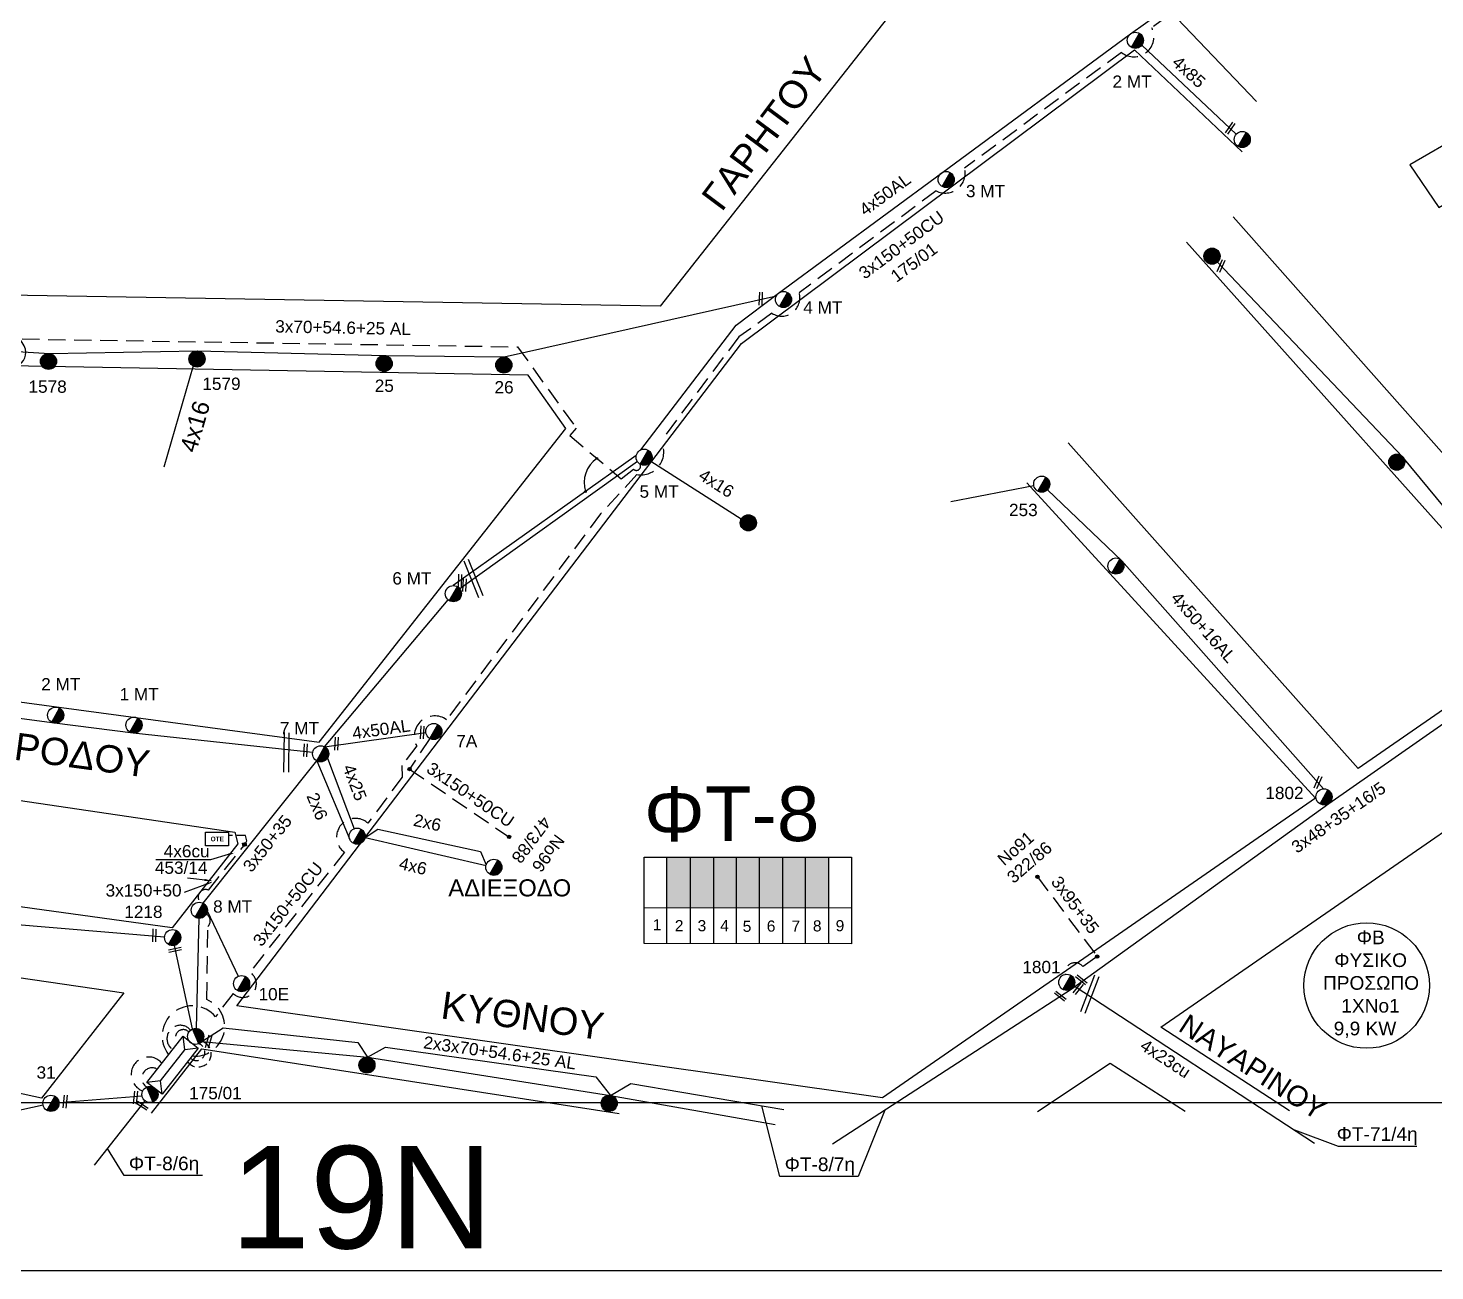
# Model space of a CAD drawing. Header units: millimetres. Extents: x 1421 to 7149, y 887 to 1917.
# Drawn here: x 6405.1 to 6611, y 887.4 to 1069.3 of the extents above; entities that cross this region are included whole.
import ezdxf
from ezdxf import colors
from ezdxf.entities.mleader import LeaderData, LeaderLine
from ezdxf.enums import TextEntityAlignment as Align
from ezdxf.math import Vec2, Vec3

# ---------------------------------------------------------------- set-up
doc = ezdxf.new("R2010")
doc.units = ezdxf.units.MM
doc.linetypes.add('DASHED', pattern=[19.05, 12.7, -6.35])
for name, color, linetype in [('2x6', 7, 'SYN_LINE'), ('3x150+35', 7, 'DASHED'), ('3x48+35+16_5', 7, 'Continuous'), ('4x23cu', 7, 'Continuous'), ('4x6', 7, 'SYN_LINE'), ('Pillar', 7, 'Continuous'), ('Pillar OTE', 7, 'Continuous'), ('Άγνωστα', 7, 'Continuous'), ('Γυμνά εναέρια ΧΤ (3Φ) 4x50AL', 7, 'Continuous'), ('Γυμνά εναέρια ΧΤ και ΦΟΠ (3Φ)   4x50+16AL', 7, 'Continuous'), ('Εναέρια παροχή ΧΤ 4x16', 7, 'SYN_LINE'), ('Εναέρια παροχή ΧΤ 4x25', 7, 'SYN_LINE'), ('Επιγραφές - Σχήματα', 7, 'Continuous'), ('Καλωδια Χ.Τ 3x95+35', 7, 'DASHED'), ('Καλωδια Χ.Τ. 3x50+35', 7, 'Continuous'), ('Καλώδια ΧΤ   3x150+50CU', 7, 'DASHED'), ('Καλώδια ΧΤ   3x150AL+50CU', 7, 'DASHED'), ('Μηχανική τομή', 7, 'Continuous'), ('Στύλος Ξύλινος', 7, 'Continuous'), ('Στύλος Ξύλινος @ 1', 7, 'Continuous'), ('Στύλος ΦΜ', 7, 'Continuous'), ('Στύλος ΦΜ @ 1', 7, 'Continuous'), ('Συνδέσεις', 7, 'Continuous'), ('Συνεστραμμένα ΧΤ   3x70+54.6+25 AL', 7, 'SYN_LINE'), ('Τομή', 7, 'Continuous'), ('Υποσταθμός εναέριος 2 στύλων', 7, 'Continuous'), ('Υποσταθμός πόλεως', 7, 'Continuous'), ('Υπόβαθρο ΔΕΗ', 7, 'Continuous'), ('Υπόγεια καλώδια Παροχών ΧΤ   4x50AL', 7, 'DASHED'), ('Υπόγεια καλώδια Παροχών ΧΤ   4x6', 7, 'DASHED')]:
    doc.layers.add(name, color=color, linetype=linetype)
doc.layers.add('4x8.5', color=1, linetype='Continuous', lineweight=30)
doc.styles.add('arial', font='arial.ttf')
doc.styles.get("Standard").update_dxf_attribs({"font": 'arial.ttf'})
doc.linetypes.add('SYN_LINE', pattern='A,0.5,-0.0001,["/\\/\\/\\/",Standard,S=0.1,R=0,X=0,Y=-0.05],-0.25', length=0.7501)
doc.dimstyles.new('ISO-25', dxfattribs={"dimtxt": 2.5, "dimasz": 2.5, "dimexe": 1.25, "dimexo": 0.625, "dimtad": 1, "dimtxsty": 'Standard', "dimcen": 2.5, "dimadec": 0, "dimazin": 0, "dimtfac": 1, "dimtmove": 0, "dimatfit": 3, "dimfxl": 1, "dimarcsym": 0})

# ---------------------------------------------------------------- blocks, each defined once
blk = doc.blocks.new('ΥΠΑΡΧΩΝ ΤΣΙΜΕΝΤΕΝΙΟΣ ΣΤΥΛΟΣ')
at = {"layer": 'Στύλος ΦΜ'}
blk.add_hatch(color=256, dxfattribs=at).paths.add_polyline_path([(-1.29, -2.28, 0.574793), (2.62, 0, 0.268822), (1.3, 2.27)])
blk.add_line((-1.29, -2.28), (1.3, 2.27), dxfattribs=at)
blk.add_circle((0, 0), 2.62, dxfattribs=at)
at = {"layer": 'Στύλος ΦΜ', "flags": 4}
for tag, p in [('ΑΡΙΘΜΟΣ', (-4.68, 8.05)), ('ΤΥΠΟΣ', (-4.91, 3.03))]:
    blk.add_attdef(tag, p, '', height=4, dxfattribs=at)
blk = doc.blocks.new('ΥΠΑΡΧΩΝ ΞΥΛΙΝΟΣ ΣΤΥΛΟΣ')
at = {"layer": 'Στύλος Ξύλινος'}
h = blk.add_hatch(color=256, dxfattribs=at)
h.paths.add_polyline_path([(-2.62, 0, 0.270008), (-1.29, -2.28), (1.3, 2.27, 0.576266)])
h.paths.add_polyline_path([(-1.29, -2.28, 0.574793), (2.62, 0, 0.268822), (1.3, 2.27)])
blk.add_line((-1.29, -2.28), (1.3, 2.27), dxfattribs=at)
blk.add_circle((0, 0), 2.62, dxfattribs=at)
at = {"layer": 'Στύλος Ξύλινος', "flags": 4}
for tag, p in [('ΑΡΙΘΜΟΣ', (-4.91, 8.6)), ('ΤΥΠΟΣ', (-4.85, 3.39))]:
    blk.add_attdef(tag, p, '', height=4, dxfattribs=at)
blk = doc.blocks.new('ΥΠΟΣΤΑΘΜΟΣ ΕΝΑΕΡΙΟΣ ΕΠΙ 2 ΣΤΥΛΩΝ')
at = {"layer": 'Υποσταθμός εναέριος 2 στύλων', "linetype": 'Continuous'}
for points in [[(-11.97, -2.11, 0.574793), (-8.45, -0.07, 0.268822), (-9.64, 1.98)], [(9.68, -2.15, 0.574793), (13.19, -0.1, 0.268822), (12.01, 1.95)]]:
    blk.add_hatch(color=256, dxfattribs=at).paths.add_polyline_path(points)
for p, q in [((-11.97, -2.11), (-9.64, 1.98)), ((9.68, -2.15), (12.01, 1.95))]:
    blk.add_line(p, q, dxfattribs=at)
for centre in [(-10.81, -0.07), (10.84, -0.1)]:
    blk.add_circle(centre, 2.36, dxfattribs=at)
at = {"layer": 'Υποσταθμός πόλεως', "linetype": 'Continuous', "ltscale": 40}
blk.add_lwpolyline([(-8.57, 2.82), (8.57, 2.82), (8.57, -2.82), (-8.57, -2.82)], close=True, dxfattribs=at)
for points in [[(-5.75, 0), (-8.57, 2.82)], [(-8.57, -2.82), (-5.75, 0)], [(-5.75, 0), (5.75, 0)], [(5.75, 0), (8.57, 2.82)], [(8.57, -2.82), (5.75, 0)]]:
    blk.add_lwpolyline(points, dxfattribs=at)
at = {"layer": 'Υποσταθμός εναέριος 2 στύλων', "ltscale": 40, "flags": 1}
for tag, p in [('ΜΕΤΑΣΧΗΜΑΤΙΣΜΟΣ', (14.09, 2.51)), ('ΙΣΧΥΣ', (14.07, -0.28)), ('ΑΡΙΘΜΟΣ', (14.19, -3))]:
    blk.add_attdef(tag, p, '', height=1.8, dxfattribs=at)
blk = doc.blocks.new('_ΣΥΝΔΕΣΗ')
at = {"layer": 'Συνδέσεις', "linetype": 'SYN_LINE', "ltscale": 40}
blk.add_hatch(color=256, dxfattribs=at).paths.add_polyline_path([(0.5, -0.01, 1), (-0.5, -0.01, 1)])
at = {"layer": 'Συνδέσεις'}
blk.add_circle((0, -0.01), 0.5, dxfattribs=at)
blk = doc.blocks.new('ΜΗΧΑΝΙΚΗ ΤΟΜΗ')
at = {"layer": 'Μηχανική τομή', "ltscale": 40}
for p, q in [((-3.67, 1.17), (3.91, 1.17)), ((3.91, -0.38), (-3.67, -0.38))]:
    blk.add_line(p, q, dxfattribs=at)
blk = doc.blocks.new('ΤΟΜΗ')
at = {"layer": 'Τομή', "ltscale": 40}
for p, q in [((10.95, 0.22), (-12.13, 0.22)), ((10.95, -2.57), (-12.13, -2.57))]:
    blk.add_line(p, q, dxfattribs=at)
blk = doc.blocks.new('PILLAR ΟΤΕ')
at = {"layer": 'Pillar OTE', "ltscale": 40}
blk.add_lwpolyline([(-3.31, 2.02), (3.39, 2.02), (3.39, -1.99), (-3.31, -1.99)], close=True, dxfattribs=at)
at = {"layer": 'Pillar OTE', "insert": (-1.81, 0.71), "char_height": 1.3575, "width": 109.961, "attachment_point": 1}
blk.add_mtext('{\\fArial|b1|i0|c161|p34;OTE}', dxfattribs=at)
blk = doc.blocks.new('TSONTA XT1')
at = {"ltscale": 40}
h = blk.add_hatch(color=256, dxfattribs=at)
h.dxf.hatch_style = 1
h.paths.add_polyline_path([(595.96, 2487.66), (597.07, 2488.77), (595.96, 2489.87), (594.85, 2488.77)])
blk.add_lwpolyline([(594.85, 2488.77), (595.96, 2489.87), (597.07, 2488.77), (595.96, 2487.66)], close=True, dxfattribs=at)

msp = doc.modelspace()

# ---------------------------------------------------------------- hatches: boundary and pattern name
at = {"layer": 'Pillar', "linetype": 'DASHED', "lineweight": -3, "ltscale": 0.2}
h = msp.add_hatch(color=85, dxfattribs=at)
h.dxf.hatch_style = 1
h.paths.add_polyline_path([(6498.63, 940.58), (6502.02, 940.58), (6502.02, 947.95), (6498.63, 947.95)])
h = msp.add_hatch(color=27, dxfattribs=at)
h.dxf.hatch_style = 1
h.paths.add_polyline_path([(6505.44, 947.94), (6502.05, 947.94), (6502.05, 940.56), (6505.44, 940.56)])
h = msp.add_hatch(color=30, dxfattribs=at)
h.dxf.hatch_style = 1
h.paths.add_polyline_path([(6505.47, 940.5), (6508.77, 940.5), (6508.77, 947.87), (6505.48, 947.87)])
h = msp.add_hatch(color=5, dxfattribs=at)
h.dxf.hatch_style = 1
h.paths.add_polyline_path([(6512.12, 947.95), (6508.74, 947.95), (6508.74, 940.57), (6512.12, 940.57)])
h = msp.add_hatch(color=2, dxfattribs=at)
h.dxf.hatch_style = 1
h.paths.add_polyline_path([(6512.15, 940.57), (6515.54, 940.57), (6515.54, 947.94), (6512.15, 947.94)])
h = msp.add_hatch(color=151, dxfattribs=at)
h.dxf.hatch_style = 1
h.paths.add_polyline_path([(6519.02, 947.89), (6515.58, 947.89), (6515.58, 940.52), (6519.02, 940.52)])
h = msp.add_hatch(color=1, dxfattribs=at)
h.dxf.hatch_style = 1
h.paths.add_polyline_path([(6522.24, 947.94), (6518.86, 947.94), (6518.86, 940.56), (6522.24, 940.56)])

# ---------------------------------------------------------------- linework, layer by layer
at = {"lineweight": -3, "ltscale": 0.1}
for points in [[(4932.72, 1917.4), (7149.36, 1917.4), (7149.36, 887.4), (4932.72, 887.4)], [(5038.25, 1899.55), (6989.1, 1899.55), (6989.1, 911.99), (5038.25, 911.99)]]:
    msp.add_lwpolyline(points, close=True, dxfattribs=at)
at = {"layer": '2x6', "color": 1, "linetype": 'SYN_LINE', "lineweight": -3, "ltscale": 10}
msp.add_lwpolyline([(6447.35, 962.05), (6452.18, 950.56)], dxfattribs=at)
at = {"layer": '2x6', "color": 1, "linetype": 'SYN_LINE', "lineweight": -3, "ltscale": 20}
msp.add_lwpolyline([(6454.43, 950.84), (6456.28, 952.04), (6471.33, 948.77), (6472.17, 946.85)], dxfattribs=at)
at = {"layer": '3x150+35', "color": 30, "lineweight": -3, "ltscale": 0.1}
msp.add_arc((6430.01, 919.15), 1.91, 216.0174, 73.466, dxfattribs=at)
at = {"layer": '3x150+35', "color": 151, "lineweight": -3, "ltscale": 0.1}
msp.add_arc((6429.75, 919.43), 1.25, 225.4232, 74.1876, dxfattribs=at)
at = {"layer": '3x48+35+16_5', "color": 151, "lineweight": -3, "ltscale": 0.2}
msp.add_lwpolyline([(6522.84, 905.97), (6557.75, 928.64), (6595.44, 955.82), (6628.64, 978.99), (6645.66, 990.79)], dxfattribs=at)
at = {"layer": '3x48+35+16_5', "color": 6, "lineweight": -3, "ltscale": 0.2}
msp.add_lwpolyline([(6446.76, 963.25), (6420.48, 966.11), (6409, 967.57), (6385.76, 970.62), (6369.89, 972.73), (6353.51, 974.92), (6332.76, 977.45), (6313.4, 980.32), (6300.52, 981.83), (6275.08, 985.46), (6249.59, 989.36)], dxfattribs=at)
at = {"layer": '4x23cu', "color": 173, "lineweight": -3, "ltscale": 0.1}
msp.add_lwpolyline([(6558.17, 929.12), (6593.37, 906.1)], dxfattribs=at)
at = {"layer": '4x6', "color": 1, "linetype": 'SYN_LINE', "lineweight": -3, "ltscale": 20}
msp.add_lwpolyline([(6454.43, 950.84), (6472.14, 946.74)], dxfattribs=at)
at = {"layer": '4x8.5', "color": 85, "lineweight": -3, "ltscale": 0.1}
msp.add_lwpolyline([(6568.11, 1066.82), (6581.92, 1053.78)], dxfattribs=at)
at = {"layer": 'Pillar', "lineweight": -3, "ltscale": 40}
for points in [[(6495.27, 935.31), (6495.27, 947.95), (6525.6, 947.95), (6525.6, 935.28), (6495.27, 935.31)], [(6498.6, 935.31), (6498.6, 947.95)], [(6502.04, 935.3), (6502.04, 947.95)], [(6505.48, 935.3), (6505.48, 947.95)], [(6508.78, 935.29), (6508.78, 947.95)], [(6512.16, 935.29), (6512.16, 947.95)], [(6515.56, 935.29), (6515.56, 947.95)], [(6518.9, 935.28), (6518.9, 947.95)], [(6522.28, 935.28), (6522.28, 947.95)], [(6495.27, 940.59), (6525.6, 940.56)]]:
    msp.add_lwpolyline(points, dxfattribs=at)
at = {"layer": 'Άγνωστα', "lineweight": -3, "ltscale": 0.1}
for p, q in [((6515.14, 901.22), (6512.51, 911.55)), ((6530.48, 910.92), (6526.61, 901.22)), ((6596.88, 905.6), (6590.47, 908)), ((6419.17, 901.34), (6416.73, 905.33)), ((6608.36, 905.6), (6596.88, 905.6)), ((6430.65, 901.34), (6419.17, 901.34)), ((6526.61, 901.22), (6515.14, 901.22))]:
    msp.add_line(p, q, dxfattribs=at)
at = {"layer": 'Άγνωστα', "color": 151, "linetype": 'SYN_LINE', "lineweight": -3, "ltscale": 10}
msp.add_lwpolyline([(6540.17, 1000.01), (6552.3, 1002.33)], dxfattribs=at)
at = {"layer": 'Άγνωστα', "color": 1, "lineweight": -3, "ltscale": 0.2}
msp.add_lwpolyline([(6429.75, 922.9), (6430.14, 939)], dxfattribs=at)
at = {"layer": 'Άγνωστα', "lineweight": -3, "ltscale": 0.1}
msp.add_circle((6600.99, 929.16), 9.18, dxfattribs=at)
at = {"layer": 'Άγνωστα', "color": 1, "linetype": 'DASHED', "lineweight": -3, "ltscale": 0.2}
msp.add_arc((6427.39, 921.39), 1.95, 39.4745, 235.1645, dxfattribs=at)
at = {"layer": 'Άγνωστα', "lineweight": -3, "ltscale": 0.1}
msp.add_spline([(6399.48, 1017.55), (6404.27, 1023.29), (6402.53, 1024.56), (6402.72, 1023.31), (6404.18, 1023.48)], degree=3, dxfattribs=at)
at = {"layer": 'Γυμνά εναέρια ΧΤ (3Φ) 4x50AL', "color": 85, "lineweight": -3, "ltscale": 0.2}
msp.add_lwpolyline([(6494.77, 1007.56), (6508.74, 1025.83), (6514.95, 1030.51), (6538.76, 1048.08), (6566.45, 1068.46), (6621.32, 1107.54)], dxfattribs=at)
at = {"layer": 'Γυμνά εναέρια ΧΤ (3Φ) 4x50AL', "color": 1, "lineweight": -3, "ltscale": 0.2}
msp.add_lwpolyline([(6448.51, 964.1), (6463.32, 966.19)], dxfattribs=at)
at = {"layer": 'Γυμνά εναέρια ΧΤ και ΦΟΠ (3Φ)   4x50+16AL', "color": 27, "lineweight": -3, "ltscale": 0.2}
for p, q in [((6408.47, 911.92), (6408.46, 911.92)), ((6421.79, 912.99), (6409.64, 912.01)), ((6407.31, 911.66), (6399.44, 909.91))]:
    msp.add_line(p, q, dxfattribs=at)
at = {"layer": 'Γυμνά εναέρια ΧΤ και ΦΟΠ (3Φ)   4x50+16AL', "color": 151, "lineweight": -3, "ltscale": 0.2}
for points in [[(6627.41, 981), (6606.31, 1006.52), (6579.19, 1035.06)], [(6594.68, 957.95), (6565.18, 991.34), (6554.3, 1001.74)]]:
    msp.add_lwpolyline(points, dxfattribs=at)
at = {"layer": 'Γυμνά εναέρια ΧΤ και ΦΟΠ (3Φ)   4x50+16AL', "color": 85, "lineweight": -3, "ltscale": 0.2}
for points in [[(6425.1, 936.24), (6393.62, 938.9), (6380.61, 940.59), (6355.29, 943.88), (6328, 947.93), (6295.06, 952.4), (6265.28, 957.73), (6231.68, 961.51), (6194.94, 968.3)], [(6429.2, 922.82), (6426.53, 935.03)]]:
    msp.add_lwpolyline(points, dxfattribs=at)
at = {"layer": 'Γυμνά εναέρια ΧΤ και ΦΟΠ (3Φ)   4x50+16AL', "color": 2, "lineweight": -3, "ltscale": 0.2}
msp.add_lwpolyline([(6422.21, 912.3), (6414.78, 902.85)], dxfattribs=at)
at = {"layer": 'Γυμνά εναέρια ΧΤ και ΦΟΠ (3Φ)   4x50+16AL', "color": 85, "linetype": 'DASHED', "lineweight": -3, "ltscale": 0.2}
msp.add_arc((6427.82, 921.57), 1.14, 43.4055, 225.9941, dxfattribs=at)
at = {"layer": 'Γυμνά εναέρια ΧΤ και ΦΟΠ (3Φ)   4x50+16AL', "color": 27, "linetype": 'DASHED', "lineweight": -3, "ltscale": 0.2}
msp.add_arc((6422.75, 916.15), 2.55, 40.0576, 250.3828, dxfattribs=at)
at = {"layer": 'Γυμνά εναέρια ΧΤ και ΦΟΠ (3Φ)   4x50+16AL', "color": 2, "linetype": 'DASHED', "lineweight": -3, "ltscale": 0.2}
msp.add_arc((6423.28, 915.61), 1.51, 60.7608, 238.9375, dxfattribs=at)
at = {"layer": 'Εναέρια παροχή ΧΤ 4x16', "color": 27, "lineweight": -3, "ltscale": 10}
msp.add_lwpolyline([(6429.26, 1019.85), (6424.98, 1005.01)], dxfattribs=at)
at = {"layer": 'Εναέρια παροχή ΧΤ 4x16', "color": 85, "linetype": 'Continuous', "lineweight": -3, "ltscale": 0.2}
msp.add_lwpolyline([(6509.46, 997.4), (6496.26, 1005.86)], dxfattribs=at)
at = {"layer": 'Εναέρια παροχή ΧΤ 4x25', "color": 85, "lineweight": -3, "ltscale": 10}
for points in [[(6494.11, 1006.74), (6467.31, 987.7)], [(6494.29, 1005.84), (6468.31, 987.21)]]:
    msp.add_lwpolyline(points, dxfattribs=at)
at = {"layer": 'Εναέρια παροχή ΧΤ 4x25', "color": 1, "linetype": 'SYN_LINE', "lineweight": -3, "ltscale": 10}
msp.add_lwpolyline([(6448.91, 962.42), (6452.84, 952.12)], dxfattribs=at)
at = {"layer": 'Καλωδια Χ.Τ 3x95+35', "color": 151, "lineweight": -3, "ltscale": 0.2}
msp.add_lwpolyline([(6552.81, 945.07), (6561.57, 933.41), (6559.48, 931.91, 0.792522), (6556.89, 930.79)], format="xyb", dxfattribs=at)
at = {"layer": 'Καλωδια Χ.Τ. 3x50+35', "color": 1, "lineweight": -3, "ltscale": 0.2}
for points in [[(6448.51, 964.1), (6466.59, 985.62)], [(6430.75, 941.2), (6447.35, 962.05)]]:
    msp.add_lwpolyline(points, dxfattribs=at)
at = {"layer": 'Καλώδια ΧΤ   3x150+50CU', "color": 5, "linetype": 'DASHED', "lineweight": -3, "ltscale": 0.2}
msp.add_lwpolyline([(6623.29, 1107.6, -0.568475), (6621.23, 1106.34), (6614.96, 1102.44), (6569.54, 1069.35, -0.807158), (6565.11, 1065.74), (6542.15, 1048.79, -0.644122), (6538.01, 1045.46), (6517.95, 1030.57, -0.691884), (6513.96, 1027.55), (6509.13, 1024.11), (6497.73, 1008.9, -0.630582), (6494.19, 1003.95), (6488.88, 998.18), (6466.36, 968.07, 0.796056), (6461.99, 964.23), (6459.8, 961.37), (6459.87, 959.68), (6454.84, 952.92, 1.060663), (6451.41, 948.67), (6437.56, 931.11, -1.137485), (6435.12, 928.02), (6432.54, 924.6, 0.987053), (6425.68, 919.04)], format="xyb", dxfattribs=at)
at = {"layer": 'Καλώδια ΧΤ   3x150+50CU', "color": 1, "linetype": 'DASHED', "lineweight": -3, "ltscale": 0.2}
msp.add_lwpolyline([(6463.91, 965.33), (6460.95, 960.85), (6475.49, 950.92)], dxfattribs=at)
at = {"layer": 'Καλώδια ΧΤ   3x150AL+50CU', "color": 85, "linetype": 'DASHED', "lineweight": -3, "ltscale": 0.2}
msp.add_lwpolyline([(6279.3, 1033.59, -0.735611), (6278.7, 1032.45), (6278.53, 1025.79), (6476.75, 1022.64), (6485.34, 1010.73), (6484.4, 1009.65), (6491.92, 1003.33), (6493.72, 1004.72, 0.836321), (6494.68, 1005.47)], format="xyb", dxfattribs=at)
at = {"layer": 'Καλώδια ΧΤ   3x150AL+50CU', "color": 1, "lineweight": -3, "ltscale": 0.2}
for points in [[(6430.32, 941.35, -0.817443), (6431.5, 943.13), (6436.67, 949.63)], [(6429.12, 918.86, 0.858346), (6431.28, 927.11), (6431.41, 937.81, 0.519394), (6431.19, 939.6)]]:
    msp.add_lwpolyline(points, format="xyb", dxfattribs=at)
at = {"layer": 'Συνεστραμμένα ΧΤ   3x70+54.6+25 AL', "color": 27, "lineweight": -3, "ltscale": 20}
msp.add_lwpolyline([(6283.4, 1024.21), (6307.45, 1023.87), (6327.51, 1023.5), (6366.17, 1023.01), (6396.55, 1022.41), (6408.23, 1021.68), (6429.9, 1022.05), (6457.33, 1021.37), (6474.79, 1021.16), (6514.63, 1030.13)], dxfattribs=at)
at = {"layer": 'Συνεστραμμένα ΧΤ   3x70+54.6+25 AL', "color": 1, "lineweight": -3, "ltscale": 10}
msp.add_lwpolyline([(6431.34, 940.12), (6435.86, 930.51)], dxfattribs=at)
at = {"layer": 'Συνεστραμμένα ΧΤ   3x70+54.6+25 AL', "color": 151, "lineweight": -3, "ltscale": 20}
msp.add_lwpolyline([(6430.56, 920.98), (6433.67, 922.98), (6453.36, 920.82), (6454.81, 918.69), (6457.44, 920.12), (6488.22, 915.79), (6490.34, 913.08), (6493.34, 914.84), (6515.73, 911)], dxfattribs=at)
at = {"layer": 'Συνεστραμμένα ΧΤ   3x70+54.6+25 AL', "color": 30, "lineweight": -3, "ltscale": 20}
msp.add_lwpolyline([(6430.56, 920.98), (6454.81, 918.69), (6490.34, 913.08), (6514.46, 908.83)], dxfattribs=at)
at = {"layer": 'Υπόβαθρο ΔΕΗ', "lineweight": -3, "ltscale": 0.2}
for points in [[(6584.87, 1058.56), (6573.26, 1070.72), (6623.08, 1107.14), (6661.59, 1080.75), (6607.33, 1049.3), (6611.57, 1043.03), (6666.56, 1075.08), (6691.2, 1058.03), (6710.03, 1036.81), (6632.92, 983.62), (6581.46, 1041.66)], [(6564.35, 1099.05), (6539.42, 1081.67), (6497.6, 1028.59), (6251.62, 1032.73)], [(6530.16, 912.71), (6435.65, 926.18), (6509.49, 1023.14), (6567.01, 1066.13), (6582.78, 1051.17)], [(6574.61, 1037.97), (6626.76, 979.6), (6599.75, 960.94), (6557.31, 1008.6)], [(6551.26, 1002.76), (6593.5, 956.58), (6530.16, 912.71)], [(6589.68, 910.84), (6570.86, 923.06), (6652.5, 979.45), (6703.09, 911.05)], [(6407.06, 912.66), (6313.73, 933.02), (6300.7, 924.27), (6181.82, 937.03), (6191.24, 961.35), (6419.13, 928.11), (6407.06, 912.66)], [(6423.17, 910.46), (6430.56, 919.88), (6491.62, 910.45)], [(6552.85, 910.74), (6563.44, 917.79), (6574.44, 910.79)]]:
    msp.add_lwpolyline(points, dxfattribs=at)
for points in [[(6478.29, 1018.48), (6215.55, 1023.24), (6206.24, 997.29), (6447.69, 964.8), (6483.81, 1010.7)], [(6435.38, 951.61), (6435.79, 949.92), (6426.2, 937.63), (6195.12, 969.52), (6201.53, 986.15)]]:
    msp.add_lwpolyline(points, close=True, dxfattribs=at)
at = {"layer": 'Υπόβαθρο ΔΕΗ', "lineweight": -3}
msp.add_arc((6490.86, 1002.73), 4.37, 124.7756, 196.9533, dxfattribs=at)
at = {"layer": 'Υπόγεια καλώδια Παροχών ΧΤ   4x6', "color": 1, "linetype": 'DASHED', "ltscale": 0.1}
msp.add_lwpolyline([(6436.97, 950.07), (6437.14, 950.33), (6436.95, 951.11), (6434.44, 951.11)], dxfattribs=at)

# ---------------------------------------------------------------- block references
at = {"layer": 'Pillar OTE', "xscale": 0.5, "yscale": 0.5, "zscale": 0.5}
msp.add_blockref('PILLAR ΟΤΕ', (6432.73, 950.6), dxfattribs=at)
at = {"layer": 'Μηχανική τομή', "lineweight": -3}
for p, xscale, yscale, zscale, rotation in [((6581.09, 1054.57), 0.2500000000003021, 0.2500000000003021, 0.2500000000003021, 55.05215852509542), ((6579.76, 1034.41), 0.24999999999865, 0.24999999999865, 0.24999999999865, 66.49744382116846), ((6512.23, 1029.74), 0.2500000000000124, 0.2500000000000124, 0.2500000000000124, 267.6485671368781), ((6468.23, 988.44), 0.2500000000000124, 0.2500000000000124, 0.2500000000000124, 267.6485671368781), ((6468.87, 987.8), 0.2500000000000124, 0.2500000000000124, 0.2500000000000124, 267.6485671368781), ((6450.15, 964.59), 0.2500000000000124, 0.2500000000000124, 0.2500000000000124, 267.6485671368781), ((6462.68, 966.24), 0.2500000000000124, 0.2500000000000124, 0.2500000000000124, 267.6485671368781), ((6445.62, 963.64), 0.2500000000000124, 0.2500000000000124, 0.2500000000000124, 267.6485671368781), ((6593.94, 958.83), 0.24999999999865, 0.24999999999865, 0.24999999999865, 66.49744382116846), ((6423.49, 936.53), 0.2500000000000124, 0.2500000000000124, 0.2500000000000124, 267.6485671368781), ((6426.63, 934.5), 0.249999999999995, 0.249999999999995, 0.249999999999995, 191.3615319057388), ((6559.32, 930.05), 0.2500000000000246, 0.2500000000000246, 0.2500000000000246, 141.527557274568), ((6558.73, 928.8), 0.2500000000000246, 0.2500000000000246, 0.2500000000000246, 231.5275572745681), ((6556.24, 927.68), 0.2500000000000246, 0.2500000000000246, 0.2500000000000246, 141.527557274568), ((6431.45, 921.03), 0.2500000000002955, 0.2500000000002955, 0.2500000000002955, 253.9230006498492), ((6410.63, 912.13), 0.250000000000208, 0.250000000000208, 0.250000000000208, 84.3788264927295), ((6420.93, 912.72), 0.250000000000208, 0.250000000000208, 0.250000000000208, 84.3788264927295), ((6421.73, 911.52), 0.2500000000004147, 0.2500000000004147, 0.2500000000004147, 327.2115296107436)]:
    msp.add_blockref('ΜΗΧΑΝΙΚΗ ΤΟΜΗ', p, dxfattribs=dict(at, xscale=xscale, yscale=yscale, zscale=zscale, rotation=rotation))
at = {"layer": 'Στύλος Ξύλινος @ 1', "lineweight": -3, "ltscale": 40, "xscale": 0.4499999999998181, "yscale": 0.4499999999998181, "zscale": 0.4499999999998181}
for p in [(6578.37, 1035.91), (6605.4, 1005.77), (6510.52, 996.88), (6454.7, 917.52), (6490.16, 911.92)]:
    msp.add_blockref('ΥΠΑΡΧΩΝ ΞΥΛΙΝΟΣ ΣΤΥΛΟΣ', p, dxfattribs=at)
at = {"layer": 'Στύλος Ξύλινος @ 1', "lineweight": -3, "ltscale": 40}
ref = msp.add_blockref('ΥΠΑΡΧΩΝ ΞΥΛΙΝΟΣ ΣΤΥΛΟΣ', (6408.11, 1020.51), dxfattribs=dict(at, xscale=0.4499999999998181, yscale=0.4499999999998181, zscale=0.4499999999998181))
ref.add_attrib('ΑΡΙΘΜΟΣ', '1578', (6405.18, 1015.92), dxfattribs={"layer": 'Στύλος Ξύλινος', "height": 1.8, "flags": 4})
ref = msp.add_blockref('ΥΠΑΡΧΩΝ ΞΥΛΙΝΟΣ ΣΤΥΛΟΣ', (6429.84, 1020.87), dxfattribs=dict(at, xscale=0.4499999999998181, yscale=0.4499999999998181, zscale=0.4499999999998181))
ref.add_attrib('ΑΡΙΘΜΟΣ', '1579', (6430.62, 1016.34), dxfattribs={"layer": 'Στύλος Ξύλινος', "height": 1.8, "flags": 4})
ref = msp.add_blockref('ΥΠΑΡΧΩΝ ΞΥΛΙΝΟΣ ΣΤΥΛΟΣ', (6457.22, 1020.2), dxfattribs=dict(at, xscale=0.4499999999998181, yscale=0.4499999999998181, zscale=0.4499999999998181))
ref.add_attrib('ΑΡΙΘΜΟΣ', '25', (6455.85, 1016.05), dxfattribs={"layer": 'Στύλος Ξύλινος', "height": 1.8, "flags": 4})
ref = msp.add_blockref('ΥΠΑΡΧΩΝ ΞΥΛΙΝΟΣ ΣΤΥΛΟΣ', (6474.74, 1019.98), dxfattribs=dict(at, xscale=0.4499999999998181, yscale=0.4499999999998181, zscale=0.4499999999998181))
ref.add_attrib('ΑΡΙΘΜΟΣ', '26', (6473.37, 1015.83), dxfattribs={"layer": 'Στύλος Ξύλινος', "height": 1.8, "flags": 4})
at = {"layer": 'Στύλος ΦΜ @ 1', "lineweight": -3, "ltscale": 40}
ref = msp.add_blockref('ΥΠΑΡΧΩΝ ΤΣΙΜΕΝΤΕΝΙΟΣ ΣΤΥΛΟΣ', (6567.15, 1067.51), dxfattribs=dict(at, xscale=0.4499999999998181, yscale=0.4499999999998181, zscale=0.4499999999998181))
ref.add_attrib('ΑΡΙΘΜΟΣ', '2 MT', (6563.8, 1060.56), dxfattribs={"layer": 'Στύλος ΦΜ', "height": 1.8, "flags": 4})
at = {"layer": 'Στύλος ΦΜ @ 1', "lineweight": -3, "ltscale": 40, "xscale": 0.4499999999998181, "yscale": 0.4499999999998181, "zscale": 0.4499999999998181}
for p in [(6582.79, 1052.99), (6564.3, 990.56), (6453.27, 951.02), (6473.28, 946.47)]:
    msp.add_blockref('ΥΠΑΡΧΩΝ ΤΣΙΜΕΝΤΕΝΙΟΣ ΣΤΥΛΟΣ', p, dxfattribs=at)
at = {"layer": 'Στύλος ΦΜ @ 1', "lineweight": -3, "ltscale": 40}
ref = msp.add_blockref('ΥΠΑΡΧΩΝ ΤΣΙΜΕΝΤΕΝΙΟΣ ΣΤΥΛΟΣ', (6539.46, 1047.13), dxfattribs=dict(at, xscale=0.4499999999998181, yscale=0.4499999999998181, zscale=0.4499999999998181))
ref.add_attrib('ΑΡΙΘΜΟΣ', '3 MT', (6542.36, 1044.55), dxfattribs={"layer": 'Στύλος ΦΜ', "height": 1.8, "flags": 4})
ref = msp.add_blockref('ΥΠΑΡΧΩΝ ΤΣΙΜΕΝΤΕΝΙΟΣ ΣΤΥΛΟΣ', (6515.66, 1029.57), dxfattribs=dict(at, xscale=0.4499999999998181, yscale=0.4499999999998181, zscale=0.4499999999998181))
ref.add_attrib('ΑΡΙΘΜΟΣ', '4 MT', (6518.56, 1027.52), dxfattribs={"layer": 'Στύλος ΦΜ', "height": 1.8, "flags": 4})
ref = msp.add_blockref('ΥΠΑΡΧΩΝ ΤΣΙΜΕΝΤΕΝΙΟΣ ΣΤΥΛΟΣ', (6495.26, 1006.49), dxfattribs=dict(at, xscale=0.4499999999998181, yscale=0.4499999999998181, zscale=0.4499999999998181))
ref.add_attrib('ΑΡΙΘΜΟΣ', '5 MT', (6494.59, 1000.56), dxfattribs={"layer": 'Στύλος ΦΜ', "height": 1.8, "flags": 4})
ref = msp.add_blockref('ΥΠΑΡΧΩΝ ΤΣΙΜΕΝΤΕΝΙΟΣ ΣΤΥΛΟΣ', (6553.45, 1002.55), dxfattribs=dict(at, xscale=0.4499999999998181, yscale=0.4499999999998181, zscale=0.4499999999998181))
ref.add_attrib('ΤΥΠΟΣ', '253', (6548.66, 997.87), dxfattribs={"layer": 'Στύλος ΦΜ', "height": 1.8, "flags": 4})
ref = msp.add_blockref('ΥΠΑΡΧΩΝ ΤΣΙΜΕΝΤΕΝΙΟΣ ΣΤΥΛΟΣ', (6467.35, 986.52), dxfattribs=dict(at, xscale=0.4499999999998181, yscale=0.4499999999998181, zscale=0.4499999999998181))
ref.add_attrib('ΑΡΙΘΜΟΣ', '6 MT', (6458.42, 987.86), dxfattribs={"layer": 'Στύλος ΦΜ', "height": 1.8, "flags": 4})
ref = msp.add_blockref('ΥΠΑΡΧΩΝ ΤΣΙΜΕΝΤΕΝΙΟΣ ΣΤΥΛΟΣ', (6409.15, 968.73), dxfattribs=dict(at, xscale=0.4499999999998181, yscale=0.4499999999998181, zscale=0.4499999999998181))
ref.add_attrib('ΑΡΙΘΜΟΣ', '2 MT', (6407.04, 972.36), dxfattribs={"layer": 'Στύλος ΦΜ', "height": 1.8, "flags": 4})
ref = msp.add_blockref('ΥΠΑΡΧΩΝ ΤΣΙΜΕΝΤΕΝΙΟΣ ΣΤΥΛΟΣ', (6420.61, 967.28), dxfattribs=dict(at, xscale=0.4499999999998181, yscale=0.4499999999998181, zscale=0.4499999999998181))
ref.add_attrib('ΑΡΙΘΜΟΣ', '1 MT', (6418.51, 970.9), dxfattribs={"layer": 'Στύλος ΦΜ', "height": 1.8, "flags": 4})
ref = msp.add_blockref('ΥΠΑΡΧΩΝ ΤΣΙΜΕΝΤΕΝΙΟΣ ΣΤΥΛΟΣ', (6447.93, 963.08), dxfattribs=dict(at, xscale=0.4499999999998181, yscale=0.4499999999998181, zscale=0.4499999999998181))
ref.add_attrib('ΑΡΙΘΜΟΣ', '7 MT', (6441.96, 965.92), dxfattribs={"layer": 'Στύλος ΦΜ', "height": 1.8, "flags": 4})
ref = msp.add_blockref('ΥΠΑΡΧΩΝ ΤΣΙΜΕΝΤΕΝΙΟΣ ΣΤΥΛΟΣ', (6464.49, 966.35), dxfattribs=dict(at, xscale=0.4499999999998181, yscale=0.4499999999998181, zscale=0.4499999999998181))
ref.add_attrib('ΑΡΙΘΜΟΣ', '7A', (6467.78, 964.05), dxfattribs={"layer": 'Στύλος ΦΜ', "height": 1.8, "flags": 4})
ref = msp.add_blockref('ΥΠΑΡΧΩΝ ΤΣΙΜΕΝΤΕΝΙΟΣ ΣΤΥΛΟΣ', (6594.75, 956.78), dxfattribs=dict(at, xscale=0.4499999999998181, yscale=0.4499999999998181, zscale=0.4499999999998181))
ref.add_attrib('ΑΡΙΘΜΟΣ', '1802', (6586.17, 956.45), dxfattribs={"layer": 'Στύλος ΦΜ', "height": 1.8, "flags": 4})
ref = msp.add_blockref('ΥΠΑΡΧΩΝ ΤΣΙΜΕΝΤΕΝΙΟΣ ΣΤΥΛΟΣ', (6426.27, 936.18), dxfattribs=dict(at, xscale=0.4499999999998181, yscale=0.4499999999998181, zscale=0.4499999999998181))
ref.add_attrib('ΑΡΙΘΜΟΣ', '1218', (6419.2, 939.05), dxfattribs={"layer": 'Στύλος ΦΜ', "height": 1.8, "flags": 4})
ref = msp.add_blockref('ΥΠΑΡΧΩΝ ΤΣΙΜΕΝΤΕΝΙΟΣ ΣΤΥΛΟΣ', (6430.17, 940.18), dxfattribs=dict(at, xscale=0.4499999999998181, yscale=0.4499999999998181, zscale=0.4499999999998181))
ref.add_attrib('ΑΡΙΘΜΟΣ', '8 MT', (6432.19, 939.83), dxfattribs={"layer": 'Στύλος ΦΜ', "height": 1.8, "flags": 4})
ref = msp.add_blockref('ΥΠΑΡΧΩΝ ΤΣΙΜΕΝΤΕΝΙΟΣ ΣΤΥΛΟΣ', (6557.11, 929.63), dxfattribs=dict(at, xscale=0.4499999999998181, yscale=0.4499999999998181, zscale=0.4499999999998181))
ref.add_attrib('ΑΡΙΘΜΟΣ', '1801', (6550.61, 930.97), dxfattribs={"layer": 'Στύλος ΦΜ', "height": 1.8, "flags": 4})
ref = msp.add_blockref('ΥΠΑΡΧΩΝ ΤΣΙΜΕΝΤΕΝΙΟΣ ΣΤΥΛΟΣ', (6436.36, 929.44), dxfattribs=dict(at, xscale=0.4499999999998181, yscale=0.4499999999998181, zscale=0.4499999999998181))
ref.add_attrib('ΤΥΠΟΣ', '10E', (6438.84, 927), dxfattribs={"layer": 'Στύλος ΦΜ', "height": 1.8, "flags": 4})
ref = msp.add_blockref('ΥΠΑΡΧΩΝ ΤΣΙΜΕΝΤΕΝΙΟΣ ΣΤΥΛΟΣ', (6408.46, 911.92), dxfattribs=dict(at, xscale=0.4499999999998181, yscale=0.4499999999998181, zscale=0.4499999999998181))
ref.add_attrib('ΑΡΙΘΜΟΣ', '31', (6406.36, 915.54), dxfattribs={"layer": 'Στύλος ΦΜ', "height": 1.8, "flags": 4})
at = {"layer": 'Συνδέσεις', "lineweight": -3}
for p, xscale, yscale, zscale in [((6488.37, 1006.32), 0.25, 0.25, 0.25), ((6486.68, 1001.46), 0.25, 0.25, 0.25), ((6460.95, 960.85), 0.4777242751392805, 0.4777242751392805, 0.4777242751392805), ((6475.5, 950.92), 0.4777242751392805, 0.4777242751392805, 0.4777242751392805), ((6552.82, 945.08), 0.4777242751392805, 0.4777242751392805, 0.4777242751392805), ((6561.57, 933.41), 0.4777242751392805, 0.4777242751392805, 0.4777242751392805)]:
    msp.add_blockref('_ΣΥΝΔΕΣΗ', p, dxfattribs=dict(at, xscale=xscale, yscale=yscale, zscale=zscale))
at = {"layer": 'Συνδέσεις', "xscale": 0.3075184835441075, "yscale": 0.3075184835441075, "zscale": 0.3075184835441075, "rotation": 326.1017680161707}
msp.add_blockref('TSONTA XT1', (5857.81, 416.76), dxfattribs=at)
at = {"layer": 'Τομή', "lineweight": -3}
for p, xscale, yscale, zscale, rotation in [((6469.95, 988.8), 0.25000000000065, 0.25000000000065, 0.25000000000065, 112.1122862749401), ((6442.61, 963.44), 0.2500000000007357, 0.2500000000007357, 0.2500000000007357, 89.18087173927908), ((6560.73, 927.69), 0.2500000000003888, 0.2500000000003888, 0.2500000000003888, 248.917740558956)]:
    msp.add_blockref('ΤΟΜΗ', p, dxfattribs=dict(at, xscale=xscale, yscale=yscale, zscale=zscale, rotation=rotation))
at = {"layer": 'Υποσταθμός εναέριος 2 στύλων', "lineweight": -3, "xscale": 0.4999999999999998, "yscale": 0.4999999999999998, "zscale": 0.4999999999999998, "rotation": 51.8727278241559}
msp.add_blockref('ΥΠΟΣΤΑΘΜΟΣ ΕΝΑΕΡΙΟΣ ΕΠΙ 2 ΣΤΥΛΩΝ', (6426.26, 917.49), dxfattribs=at)

# ---------------------------------------------------------------- texts
at = {"lineweight": -3, "ltscale": 40, "width": 64.8866, "attachment_point": 1, "style": 'arial'}
for s, insert, char_height, rotation in [('ΓΑΡΗΤΟΥ', (6503.41, 1044.66), 4, 53.2198), ('ΡΟΔΟΥ', (6403.45, 966.2), 4, 352.2831), ('ΚΥΘΝΟΥ', (6465.91, 928.34), 4, 352.2831), ('ΝΑΥΑΡΙΝΟΥ', (6574.89, 925.16), 3, 327)]:
    msp.add_mtext(s, dxfattribs=dict(at, insert=insert, char_height=char_height, rotation=rotation))
at = {"lineweight": -3, "ltscale": 40, "insert": (6434.72, 905.68), "char_height": 15, "width": 40.7486, "attachment_point": 1, "style": 'arial'}
msp.add_mtext('19N', dxfattribs=at)
at = {"layer": 'Pillar', "lineweight": -3, "ltscale": 30, "char_height": 1.63, "width": 11.2573, "attachment_point": 1}
for s, insert in [('1', (6496.52, 938.87)), ('2', (6499.76, 938.74)), ('3', (6503.09, 938.74)), ('4', (6506.39, 938.74)), ('6', (6513.21, 938.68)), ('7', (6516.84, 938.68)), ('8', (6519.96, 938.71)), ('9', (6523.29, 938.74)), ('5', (6509.69, 938.65))]:
    msp.add_mtext(s, dxfattribs=dict(at, insert=insert))
at = {"layer": 'Άγνωστα', "lineweight": -3, "ltscale": 0.1}
for s, height, rotation, p in [('4x85', 1.8, 317.6444, (6574.99, 1062.89)), ('4x50AL', 1.8, 36.3471, (6530.51, 1044.97)), ('3x150+50CU', 1.8, 36.5962, (6532.92, 1037.57)), ('175/01', 1.8, 36.5962, (6534.75, 1035.01)), ('3x70+54.6+25 AL', 1.8, 358.8673, (6451.21, 1025.46)), ('4x16', 2.5, 73.9028, (6429.54, 1011)), ('4x16', 1.8, 327.3579, (6505.85, 1002.68)), ('4x50+16AL', 1.8, 311.4686, (6577.12, 981.6)), ('4x50AL', 1.8, 8.0224, (6456.79, 966.67)), ('3x150+50CU', 1.8, 325.676, (6469.85, 957.1)), ('4x25', 1.8, 290.9148, (6452.93, 958.89)), ('2x6', 1.8, 292.8061, (6447.43, 955.4)), ('3x48+35+16/5', 1.8, 34.9123, (6596.87, 953.77)), ('3x50+35', 1.8, 51.4888, (6440.13, 949.96)), ('2x6', 1.8, 347.7578, (6463.55, 953.02)), ('473/88', 1.8, 233.2805, (6478.77, 950.47)), ('Νο96', 1.8, 233.2805, (6481.24, 948.51)), ('No91', 1.8, 40.9678, (6549.63, 949.24)), ('322/86', 1.8, 40.9678, (6551.64, 947.2)), ('3x150+50CU', 1.8, 51.7244, (6443.14, 941.08)), ('4x6', 1.8, 346.9487, (6461.45, 946.65)), ('3x95+35', 1.8, 306.8944, (6558.35, 940.97)), ('2x3x70+54.6+25 AL', 1.8, 352.0106, (6474.15, 919.32)), ('4x23cu', 1.8, 326.8179, (6571.56, 918.47))]:
    msp.add_text(s, height=height, rotation=rotation, dxfattribs=at).set_placement(p, align=Align.MIDDLE_CENTER)
for s, height, p in [('453/14', 1.8, (6427.52, 946.41)), ('3x150+50', 1.8, (6422.02, 943.09)), ('ΑΔΙΕΞΟΔΟ', 2.5, (6475.6, 943.46))]:
    msp.add_text(s, height=height, dxfattribs=at).set_placement(p, align=Align.MIDDLE_CENTER)
at = {"layer": 'Άγνωστα', "lineweight": -3, "ltscale": 0.1, "attachment_point": 1}
for s, insert, char_height, width in [('\\pi5.2652;ΦΒ \\P\\pi1.9836;ΦΥΣΙΚΟ \\P\\pi0.3233;ΠΡΟΣΩΠΟ\\P\\pi3.0068;1ΧΝo1\\P\\pi1.8942;9,9 KW', (6594.28, 937.21), 2, 14.3587), ('175/01', (6428.69, 914.32), 1.8, 6.1629), ('ΦΤ-71/4η', (6596.61, 908.42), 2, 6.1629), ('ΦΤ-8/6η', (6419.87, 904.12), 2, 6.1629), ('ΦΤ-8/7η', (6515.83, 904), 2, 6.1629)]:
    msp.add_mtext(s, dxfattribs=dict(at, insert=insert, char_height=char_height, width=width))
at = {"layer": 'Υπόβαθρο ΔΕΗ', "lineweight": -3, "insert": (6495.23, 958.3), "char_height": 8, "width": 84.6573, "attachment_point": 1}
msp.add_mtext('ΦT-8', dxfattribs=at)
at = {"layer": 'Υπόγεια καλώδια Παροχών ΧΤ   4x50AL', "color": 7, "ltscale": 0.2, "insert": (6424.97, 949.73), "char_height": 1.8, "attachment_point": 1}
msp.add_mtext_dynamic_manual_height_columns('4x6cu', width=1.8, gutter_width=12.5, heights=[0.118], dxfattribs=at)

# ---------------------------------------------------------------- leaders
at = {"layer": 'Άγνωστα', "linetype": 'Continuous', "ltscale": 0.2}
ml = msp.add_multileader_mtext('Standard', dxfattribs=at)
ml.set_content('', color=256)
ml.set_leader_properties()
ml.build(insert=Vec2(0, 0))
ml.multileader.update_dxf_attribs({"arrow_head_size": 1})
ctx = ml.context
ctx.base_point, ctx.arrow_head_size, ctx.plane_origin = Vec3(6419.82, 947.56), 1, Vec3(6435.35, 948.6)
ctx.text_align_type = 2
notes = []
notes.append((ctx, [(0, (1, 1, 0), (6431.82, 947.56), (-1, 0), 8, [(0, [(6435.35, 948.6)], 0, [])])]))
ctx.mtext.insert, ctx.mtext.alignment, ctx.mtext.flow_direction = Vec3(6421.82, 949.56), 3, 5
at = {"layer": 'Επιγραφές - Σχήματα', "ltscale": 40}
for points in [[(6431.93, 944.51), (6428.45, 944.88)], [(6431.93, 944.25), (6427.94, 942.77)]]:
    msp.add_leader(points, dimstyle='ISO-25', override={"dimasz": 1, "dimtad": 0}, dxfattribs=at)
for ctx, leaders in notes:
    for number, flags, end, landing, length, lines in leaders:
        leader = LeaderData()
        leader.index, (leader.has_last_leader_line, leader.has_dogleg_vector, leader.attachment_direction) = number, flags
        leader.last_leader_point, leader.dogleg_vector, leader.dogleg_length = Vec3(end), Vec3(landing), length
        for number, points, colour, breaks in lines:
            line = LeaderLine()
            line.index, line.vertices, line.color, line.breaks = number, Vec3.list(points), colors.encode_raw_color(colour), breaks
            leader.lines.append(line)
        ctx.leaders.append(leader)

doc.saveas('drawing.dxf')
